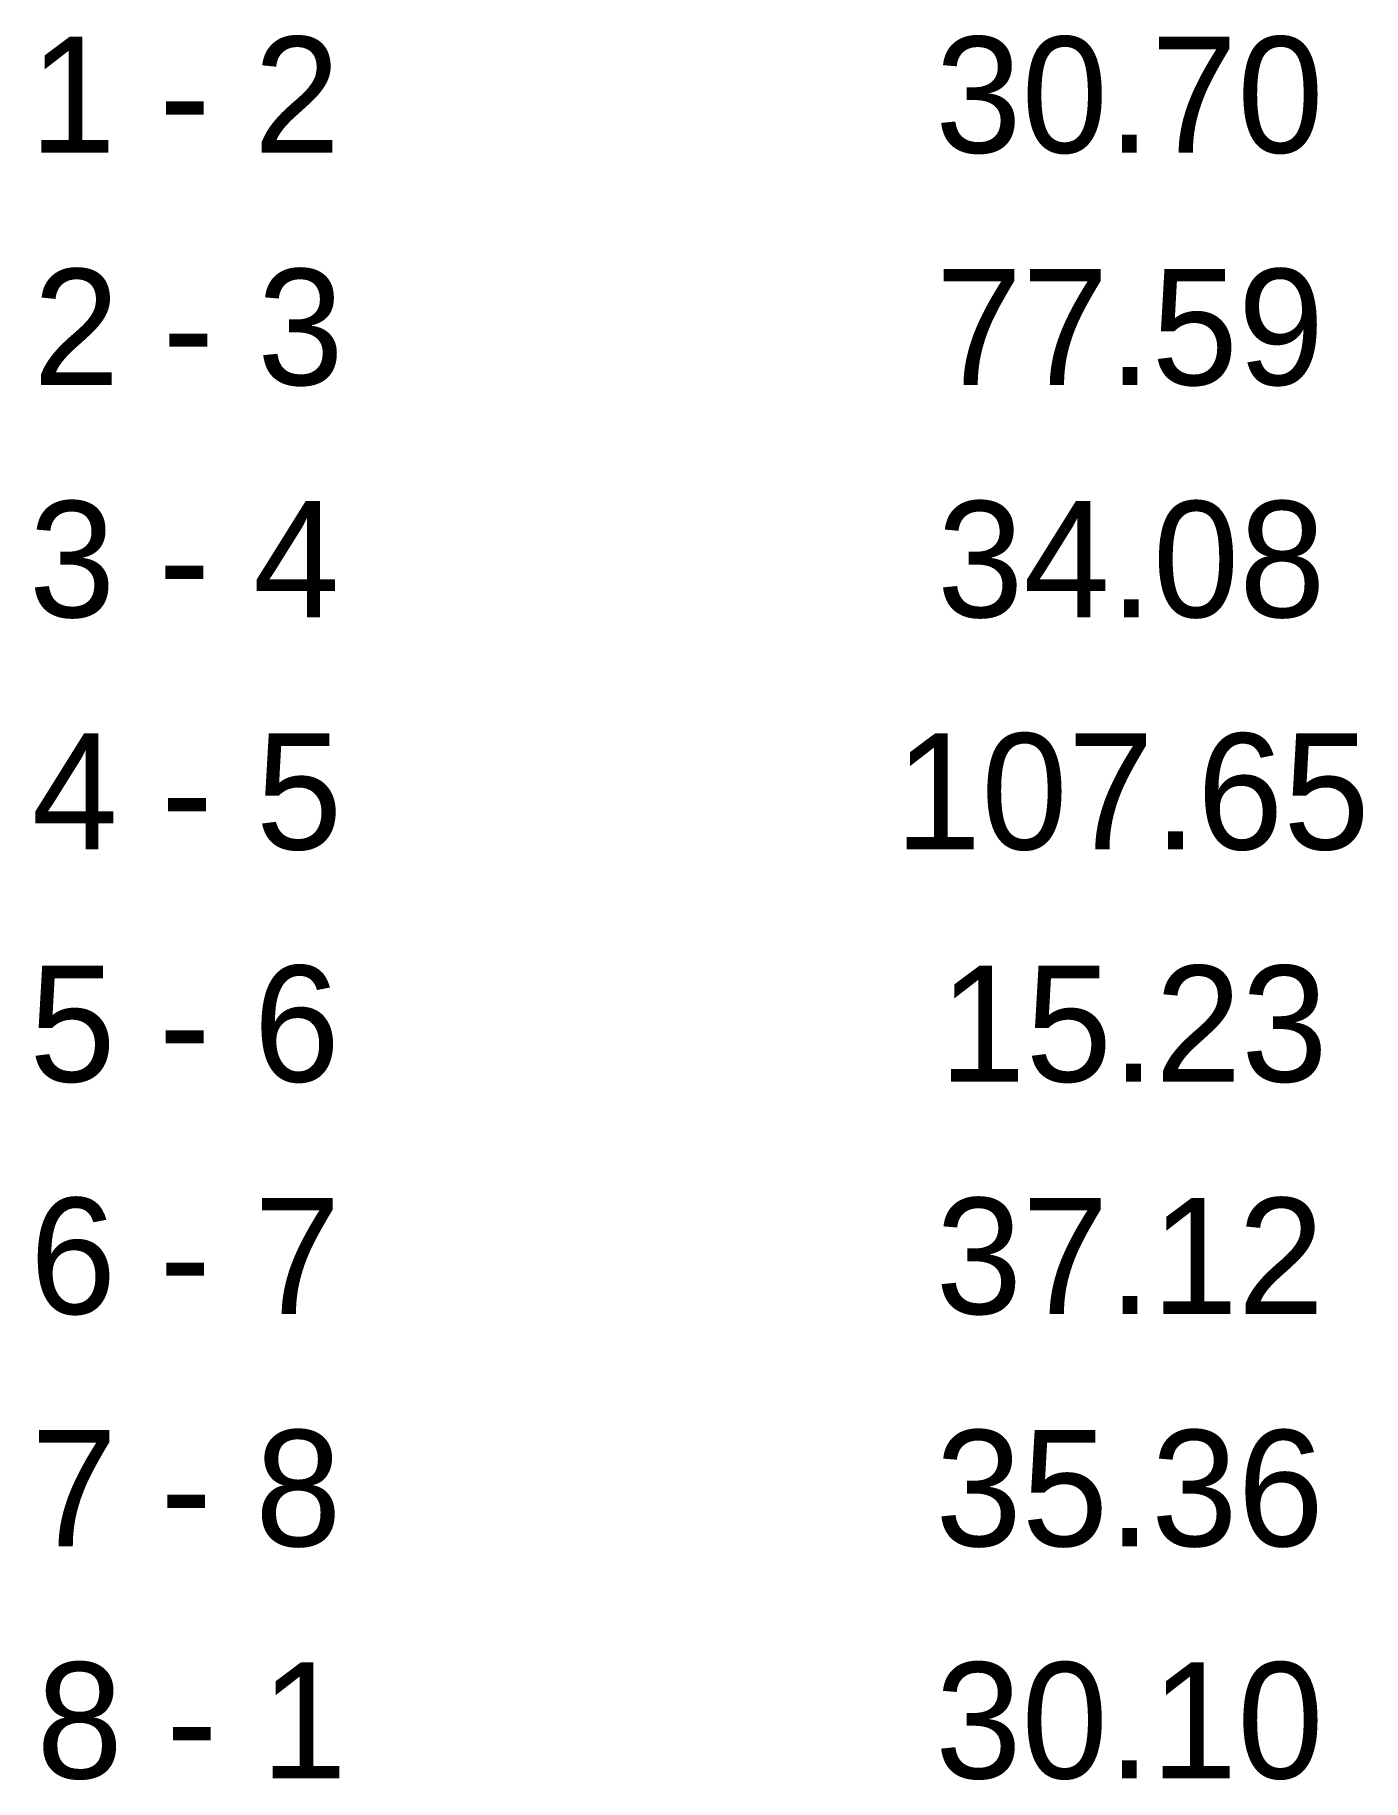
# Model space of a CAD drawing. Extents: x 534823 to 538330, y 1846147 to 1846730.
# Drawn here: x 534823.4 to 534892.1, y 1846166.6 to 1846256.7 of the extents above.
import ezdxf

# ---------------------------------------------------------------- set-up
doc = ezdxf.new("R2010")
doc.units = 0
doc.layers.add('Level 52', color=7, linetype='Continuous')

msp = doc.modelspace()

# ---------------------------------------------------------------- texts
at = {"layer": 'Level 52'}
for s, p in [('1 - 2', (534823.147, 1846250.641)), ('30.70', (534869.971, 1846250.641)), ('2 - 3', (534823.331, 1846238.641)), ('77.59', (534870.002, 1846238.641)), ('3 - 4', (534823.116, 1846226.641)), ('34.08', (534870.067, 1846226.641)), ('4 - 5', (534823.255, 1846214.641)), ('107.65', (534867.889, 1846214.641)), ('5 - 6', (534823.133, 1846202.641)), ('15.23', (534870.182, 1846202.641)), ('6 - 7', (534823.161, 1846190.641)), ('37.12', (534869.997, 1846190.641)), ('7 - 8', (534823.216, 1846178.641)), ('35.36', (534869.983, 1846178.641)), ('8 - 1', (534823.506, 1846166.641)), ('30.10', (534869.971, 1846166.641))]:
    msp.add_text(s, height=6, dxfattribs=at).set_placement(p)

doc.saveas('drawing.dxf')
